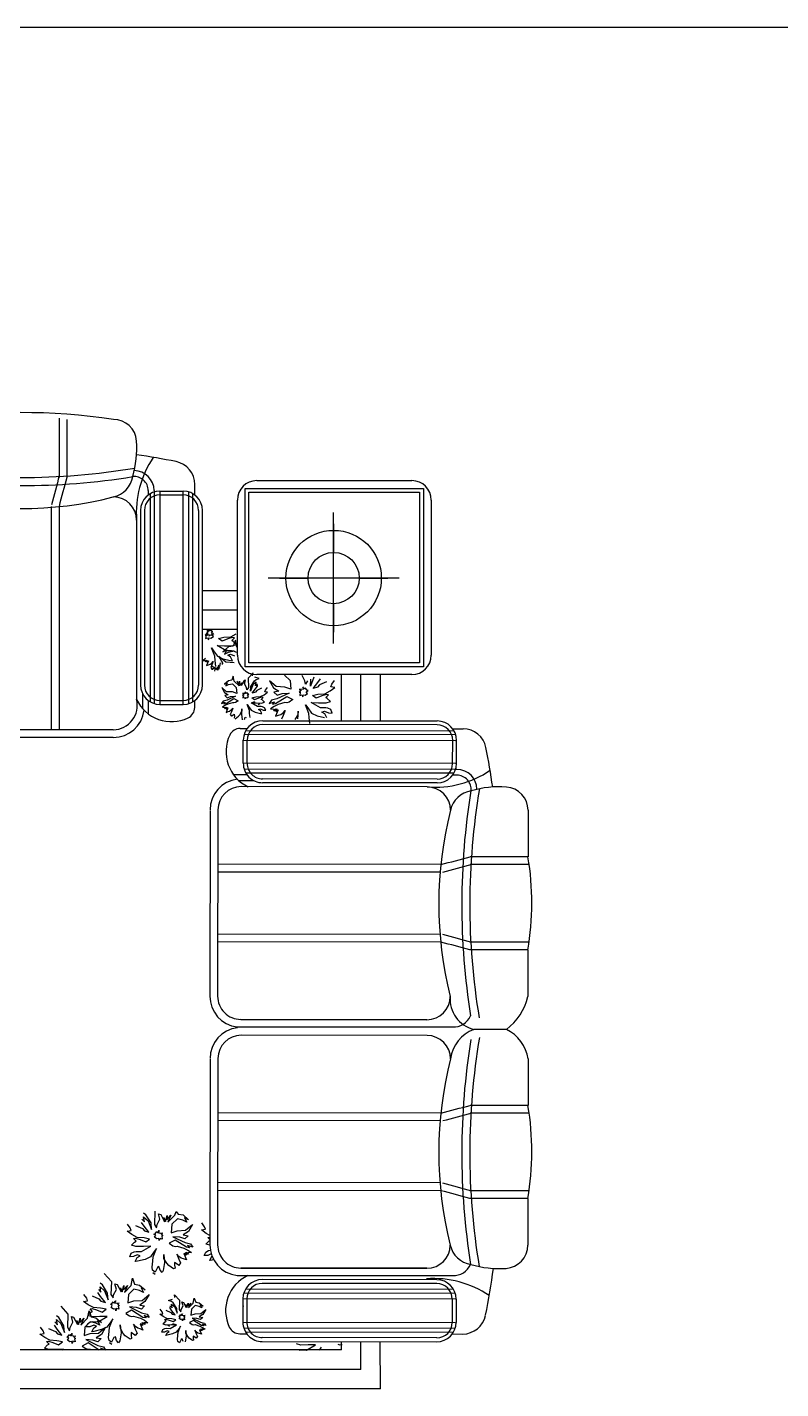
# Model space of a CAD drawing. Header units: millimetres. Extents: x -30782 to 40110, y 35885 to 73818.
# Drawn here: x 20494 to 22438, y 59705 to 63215 of the extents above; entities that cross this region are included whole.
import ezdxf

# ---------------------------------------------------------------- set-up
doc = ezdxf.new("R2010")
doc.units = ezdxf.units.MM
doc.layers.add('www.cad-blocks.net', color=7, linetype='Continuous')

# ---------------------------------------------------------------- blocks, each defined once
blk = doc.blocks.new('A$C32DA33DD')
for p, q in [((2524.8, 2501.8), (2524.8, 2349.2)), ((2544.8, 2498.7), (2544.8, 2349.2)), ((2874.8, 2304), (2874.8, 2331)), ((3004.7, 1860.9), (3004.7, 2320.9)), ((3004.7, 2320.9), (3464.7, 2320.9)), ((3034.7, 2340.9), (3434.7, 2340.9)), ((3464.7, 2320.9), (3464.7, 1860.9)), ((2755, 2315.1), (2755, 2304)), ((2760, 2307.3), (2760, 1770.7)), ((2770, 2315.1), (2770, 2311.7)), ((2770, 2311.7), (2770, 1766.3)), ((2785, 2314), (2844.8, 2314)), ((2785, 2311.7), (2785, 1764)), ((2785, 2304), (2844.8, 2304)), ((2844.8, 1764), (2844.8, 2311.7)), ((2859.8, 1766.3), (2859.8, 2311.7)), ((2869.8, 1770.7), (2869.8, 2307.3)), ((2984.7, 1890.9), (2984.7, 2290.9)), ((3484.7, 2290.9), (3484.7, 1890.9)), ((2504.8, 2273.9), (2504.8, 1698.7)), ((2524.8, 2273.9), (2524.8, 1698.7)), ((2735, 2264), (2735, 1814)), ((2745, 2264), (2745, 1814)), ((2884.8, 2264), (2884.8, 1814)), ((2894.8, 1814), (2894.8, 2264)), ((3233, 1921.2), (3233, 2258.3)), ((2724.8, 2238.7), (2724.8, 1776.6)), ((3233, 2229.5), (3233, 2155.7)), ((3233, 2155.7), (3233, 2229.5)), ((3401.6, 2089.7), (3064.5, 2089.7)), ((3093.2, 2089.7), (3167, 2089.7)), ((3299, 2089.7), (3372.8, 2089.7)), ((2984.7, 2056.9), (2894.8, 2056.9)), ((2984.7, 2006.9), (2894.8, 2006.9)), ((3233, 2023.8), (3233, 1950)), ((3233, 1950), (3233, 2023.8)), ((2984.7, 1956.9), (2894.8, 1956.9)), ((2906.7, 1948.7), (2901.6, 1942.7)), ((2901.6, 1942.7), (2904.2, 1942.3)), ((2904.2, 1942.3), (2902.9, 1934.3)), ((2902.9, 1934.3), (2908.6, 1936)), ((2913.4, 1953.9), (2905.6, 1953.3)), ((2905.6, 1953.3), (2909.4, 1952.7)), ((2909.4, 1952.7), (2905.8, 1948.5)), ((2905.8, 1948.5), (2907.7, 1948.2)), ((2907.7, 1948.2), (2906.7, 1942.6)), ((2906.7, 1942.6), (2910.7, 1943.8)), ((2908.6, 1936), (2910.4, 1930.3)), ((2910.4, 1930.3), (2911.3, 1935.6)), ((2910.7, 1943.8), (2912, 1939.8)), ((2911.3, 1935.6), (2916.6, 1934.7)), ((2912, 1939.8), (2912.6, 1943.5)), ((2912.2, 1958), (2913.4, 1953.9)), ((2915.3, 1953.6), (2912.2, 1958)), ((2912.6, 1943.5), (2916.3, 1942.9)), ((2916.7, 1956.2), (2915.3, 1953.6)), ((2916.3, 1942.9), (2920.7, 1946)), ((2916.6, 1934.7), (2922.8, 1939.1)), ((2919.7, 1951.9), (2916.7, 1956.2)), ((2918.4, 1949.3), (2921.6, 1951.6)), ((2920.7, 1946), (2918.4, 1949.3)), ((2919.5, 1943.8), (2924.2, 1947.1)), ((2922.8, 1939.1), (2919.5, 1943.8)), ((2921.6, 1951.6), (2919.7, 1951.9)), ((2935.7, 1934.2), (2949.8, 1937.3)), ((2945.4, 1927.1), (2935.7, 1934.2)), ((2960, 1932.9), (2945.4, 1927.1)), ((2949.8, 1937.3), (2967.8, 1938.4)), ((2971.5, 1936.4), (2960, 1932.9)), ((2967.8, 1938.4), (2981.3, 1945.7)), ((2970.2, 1928.4), (2976.9, 1935.5)), ((2976.9, 1935.5), (2971.5, 1936.4)), ((2926.5, 1888), (2917.9, 1909.9)), ((2917.9, 1909.9), (2923.4, 1902.1)), ((2923.4, 1902.1), (2933.4, 1888.2)), ((2932.5, 1915.6), (2951.6, 1915.2)), ((2956.2, 1902.1), (2932.5, 1915.6)), ((2961.5, 1912.3), (2947.1, 1899.7)), ((2947.1, 1899.7), (2957.5, 1904.8)), ((2957.5, 1904.8), (2951.5, 1893.5)), ((2951.5, 1893.5), (2962, 1898.6)), ((2951.6, 1915.2), (2970.6, 1914.7)), ((2969.9, 1902.5), (2956.2, 1902.1)), ((2974.2, 1914.3), (2961.5, 1912.3)), ((2962, 1898.6), (2976.1, 1901.7)), ((2975.3, 1901.6), (2969.9, 1902.5)), ((2974, 1926.4), (2970.2, 1928.4)), ((2970.6, 1914.7), (2982.1, 1918.2)), ((2982.1, 1918.2), (2974, 1926.4)), ((2979.5, 1929.8), (2974.2, 1914.3)), ((2982.8, 1897.6), (2975.3, 1901.6)), ((2983.2, 1911.4), (2979.5, 1929.8)), ((2902.7, 1882.1), (2896.2, 1877.4)), ((2896.2, 1877.4), (2902.9, 1877.3)), ((2901.5, 1874.6), (2905.8, 1877.7)), ((2902.9, 1877.3), (2901.5, 1874.6)), ((2905.8, 1877.7), (2903.3, 1874.3)), ((2903.3, 1874.3), (2907.7, 1877.4)), ((2910.3, 1876), (2905.5, 1864.4)), ((2905.5, 1864.4), (2910.6, 1866.4)), ((2907.7, 1877.4), (2905.9, 1872.9)), ((2907.7, 1877.4), (2905.9, 1872.9)), ((2905.9, 1872.9), (2910.3, 1876)), ((2905.9, 1872.9), (2910.3, 1876)), ((2910.6, 1866.4), (2914.6, 1867.6)), ((2910.6, 1866.4), (2914.6, 1867.6)), ((2914.6, 1867.6), (2919, 1870.7)), ((2914.6, 1867.6), (2919, 1870.7)), ((2919.1, 1865.9), (2916, 1858.8)), ((2919.1, 1865.9), (2916, 1858.8)), ((2919, 1870.7), (2922.5, 1874.9)), ((2922.5, 1874.9), (2919.1, 1865.9)), ((2922.5, 1874.9), (2919.1, 1865.9)), ((2934.6, 1851.9), (2919.6, 1861.8)), ((2927.4, 1876.9), (2926.5, 1888)), ((2928.9, 1861.6), (2927.4, 1876.9)), ((2933.4, 1888.2), (2947.3, 1881.7)), ((2934.1, 1862.1), (2937.3, 1855.2)), ((2938.3, 1857.7), (2934.1, 1862.1)), ((2935.1, 1864.6), (2938.3, 1857.7)), ((2938.4, 1862), (2935.1, 1864.6)), ((2936.9, 1887.8), (2947.5, 1869.6)), ((2954.8, 1872.5), (2936.9, 1887.8)), ((2940.4, 1871.3), (2938.4, 1862)), ((2946.1, 1867.1), (2946.3, 1873.8)), ((2947.3, 1881.7), (2967, 1877.1)), ((2976.5, 1871.6), (2954.8, 1872.5)), ((2959.7, 1890.6), (2967.1, 1893.5)), ((2967.3, 1886.6), (2959.7, 1890.6)), ((2967, 1877.1), (2972.4, 1876.2)), ((2967.1, 1893.5), (2977.2, 1889)), ((2972.4, 1876.2), (2967.3, 1886.6)), ((3464.7, 1860.9), (3004.7, 1860.9)), ((2916, 1858.8), (2919.1, 1854.5)), ((2919.1, 1854.5), (2920.2, 1855.2)), ((2920.2, 1855.2), (2926.7, 1859.9)), ((2926.9, 1855.1), (2925.9, 1849.5)), ((2926.7, 1859.9), (2926.9, 1855.1)), ((2931.5, 1858.8), (2934.6, 1851.9)), ((2937.3, 1855.2), (2931.5, 1858.8)), ((2931.5, 1858.8), (2934.6, 1851.9)), ((2937.3, 1855.2), (2931.5, 1858.8)), ((2970.4, 1826.1), (2961.6, 1824.7)), ((2974.2, 1836.9), (2970.4, 1826.1)), ((2976.8, 1824), (2974.2, 1836.9)), ((3001.9, 1825.6), (2994.9, 1812.4)), ((3005.9, 1826.8), (3001.9, 1825.6)), ((3003.3, 1816.7), (3005.9, 1826.8)), ((3025.3, 1845.5), (3012.5, 1831.4)), ((3012.5, 1831.4), (3013.2, 1807.4)), ((3024.1, 1838.1), (3025.3, 1845.5)), ((3028.6, 1824.9), (3032.9, 1828)), ((3041, 1830.5), (3030.1, 1834.2)), ((3032.9, 1828), (3041, 1830.5)), ((3434.7, 1840.9), (3034.7, 1840.9)), ((3067.3, 1825.1), (3077.9, 1806.9)), ((3085.2, 1809.8), (3067.3, 1825.1)), ((3106.5, 1839), (3120.7, 1825.7)), ((3120.7, 1825.7), (3122.4, 1803.5)), ((3158.8, 1824.7), (3151.5, 1838.2)), ((3182.2, 1834.4), (3172.9, 1811.4)), ((3172.9, 1811.4), (3174.5, 1828.9)), ((3192.2, 1820.5), (3199.3, 1830.2)), ((3228.3, 1815.8), (3235.4, 1825.5)), ((3253.5, 1721.6), (3253.5, 1840.9)), ((3303.5, 1721.5), (3303.5, 1840.9)), ((3353.5, 1721.1), (3353.5, 1842.2)), ((2740, 1792.2), (2740, 1753.8)), ((2944.4, 1807.5), (2951.8, 1794.8)), ((2956.9, 1796.8), (2944.4, 1807.5)), ((2961.6, 1824.7), (2951.5, 1815.9)), ((2951.5, 1815.9), (2958.8, 1819.4)), ((2951.8, 1794.8), (2961.3, 1788.4)), ((2958.8, 1819.4), (2954.6, 1811.5)), ((2954.6, 1811.5), (2961.9, 1815.1)), ((2972.1, 1796.1), (2956.9, 1796.8)), ((2961.9, 1815.1), (2971.8, 1817.2)), ((2971.8, 1817.2), (2981.7, 1807.9)), ((2983, 1792.4), (2972.1, 1796.1)), ((2989, 1811.5), (2976.8, 1824)), ((2981.7, 1807.9), (2983, 1792.4)), ((2990.7, 1816), (2983.5, 1823.9)), ((2983.5, 1823.9), (2989, 1811.5)), ((2990.1, 1823.7), (2990.7, 1816)), ((2993.1, 1812.7), (2990.1, 1823.7)), ((2996.2, 1819.8), (2993.1, 1812.7)), ((2994.9, 1812.4), (2996.2, 1819.8)), ((3005.9, 1792.4), (2998.1, 1791.8)), ((2998.1, 1791.8), (3001.9, 1791.1)), ((3001.9, 1791.1), (2998.3, 1787)), ((3008.4, 1807.3), (3003.3, 1816.7)), ((3007.8, 1792.1), (3004.7, 1796.4)), ((3004.7, 1796.4), (3005.9, 1792.4)), ((3009.2, 1794.7), (3007.8, 1792.1)), ((3009.3, 1801.4), (3008.4, 1807.3)), ((3012.3, 1790.4), (3009.2, 1794.7)), ((3013.2, 1807.4), (3009.3, 1801.4)), ((3010.9, 1787.7), (3014.1, 1790)), ((3014.1, 1790), (3012.3, 1790.4)), ((3024.8, 1814.1), (3018.3, 1797.9)), ((3018.3, 1797.9), (3019.4, 1810.2)), ((3019.4, 1810.2), (3028.6, 1824.9)), ((3023.3, 1793.3), (3031.8, 1804.3)), ((3031.3, 1795.8), (3023.3, 1793.3)), ((3032.8, 1821.3), (3024.8, 1814.1)), ((3031.2, 1812), (3032.8, 1821.3)), ((3035.8, 1817), (3031.2, 1812)), ((3034.9, 1799.9), (3031.3, 1795.8)), ((3031.8, 1804.3), (3036.8, 1811.1)), ((3047.3, 1805.5), (3034.9, 1799.9)), ((3036.8, 1811.1), (3035.8, 1817)), ((3054.1, 1789.1), (3062.8, 1795.3)), ((3055.4, 1796.5), (3057.1, 1801)), ((3062.8, 1795.3), (3055.4, 1796.5)), ((3057.1, 1801), (3062, 1807.8)), ((3077.9, 1806.9), (3091.4, 1797.8)), ((3091.4, 1797.8), (3078.8, 1795.8)), ((3078.8, 1795.8), (3087, 1787.6)), ((3106.9, 1808.8), (3085.2, 1809.8)), ((3118, 1793.3), (3086.7, 1778.1)), ((3087, 1787.6), (3100, 1792.2)), ((3100, 1792.2), (3118, 1793.3)), ((3122.4, 1803.5), (3106.9, 1808.8)), ((3155.2, 1803.5), (3144.1, 1802.6)), ((3144.1, 1802.6), (3149.4, 1801.7)), ((3149.4, 1801.7), (3144.3, 1795.7)), ((3144.3, 1795.7), (3147, 1795.3)), ((3147, 1795.3), (3145.7, 1787.3)), ((3157.9, 1803), (3153.4, 1809.2)), ((3153.4, 1809.2), (3155.2, 1803.5)), ((3159.8, 1806.8), (3157.9, 1803)), ((3160.1, 1816.3), (3158.8, 1824.7)), ((3159.4, 1787.7), (3165.6, 1792.2)), ((3164.3, 1800.6), (3159.8, 1806.8)), ((3165.6, 1824.9), (3160.1, 1816.3)), ((3162.3, 1796.8), (3166.9, 1800.1)), ((3165.6, 1792.2), (3162.3, 1796.8)), ((3166.9, 1800.1), (3164.3, 1800.6)), ((3178.4, 1787.3), (3192.6, 1790.4)), ((3180, 1804.8), (3192.2, 1820.5)), ((3191.5, 1808.3), (3180, 1804.8)), ((3196.6, 1814.3), (3191.5, 1808.3)), ((3192.6, 1790.4), (3210.5, 1791.4)), ((3214.3, 1822.2), (3196.6, 1814.3)), ((3210.5, 1791.4), (3224.1, 1798.7)), ((3224.1, 1798.7), (3236.5, 1807.6)), ((3225.8, 1809.4), (3228.3, 1815.8)), ((3236.5, 1807.6), (3225.8, 1809.4)), ((2755, 1774), (2755, 1739.4)), ((2785, 1774), (2844.8, 1774)), ((2785, 1764), (2844.8, 1764)), ((2874.8, 1756.2), (2874.8, 1774)), ((2948.1, 1772.5), (2944.2, 1766.4)), ((2944.2, 1766.4), (2953.3, 1769.7)), ((2952.8, 1761.1), (2946.3, 1756.5)), ((2946.3, 1756.5), (2953, 1756.3)), ((2958, 1774.6), (2948.1, 1772.5)), ((2958, 1774.6), (2948.1, 1772.5)), ((2953.3, 1769.7), (2949.8, 1765.5)), ((2953.3, 1769.7), (2949.8, 1765.5)), ((2949.8, 1765.5), (2955.6, 1766.4)), ((2949.8, 1765.5), (2955.6, 1766.4)), ((2951.6, 1753.7), (2955.9, 1756.8)), ((2953, 1756.3), (2951.6, 1753.7)), ((2961.3, 1788.4), (2952.4, 1787)), ((2952.4, 1787), (2958.1, 1781.3)), ((2960.1, 1764.7), (2952.8, 1761.1)), ((2960.1, 1764.7), (2952.8, 1761.1)), ((2955.9, 1756.8), (2953.5, 1753.4)), ((2953.5, 1753.4), (2957.8, 1756.5)), ((2955.6, 1766.4), (2976, 1779.2)), ((2960.4, 1755.1), (2955.6, 1743.5)), ((2957.8, 1756.5), (2956.1, 1752)), ((2957.8, 1756.5), (2956.1, 1752)), ((2956.1, 1752), (2960.4, 1755.1)), ((2956.1, 1752), (2960.4, 1755.1)), ((2979.8, 1785.3), (2958, 1774.6)), ((2958.1, 1781.3), (2967.3, 1784.5)), ((2972.2, 1768.4), (2960.1, 1764.7)), ((2967.3, 1784.5), (2979.8, 1785.3)), ((2976, 1767.8), (2972.2, 1768.4)), ((2976, 1779.2), (2986.5, 1773.6)), ((2980, 1769), (2976, 1767.8)), ((2986.5, 1773.6), (2980, 1769)), ((2998.3, 1787), (3000.2, 1786.7)), ((3000.2, 1786.7), (2999.2, 1781.1)), ((2999.2, 1781.1), (3003.3, 1782.3)), ((3003.3, 1782.3), (3004.5, 1778.3)), ((3004.5, 1778.3), (3005.1, 1782)), ((3005.1, 1782), (3008.8, 1781.4)), ((3008.8, 1781.4), (3013.2, 1784.5)), ((3015.8, 1748.7), (3009.7, 1764)), ((3009.7, 1764), (3013.6, 1758.6)), ((3013.2, 1784.5), (3010.9, 1787.7)), ((3013.6, 1758.6), (3020.6, 1748.8)), ((3020, 1768), (3033.3, 1767.7)), ((3036.6, 1758.5), (3020, 1768)), ((3022.2, 1781), (3032.1, 1783.2)), ((3029, 1776.1), (3022.2, 1781)), ((3023.8, 1770.4), (3026.1, 1767.1)), ((3026.1, 1767.1), (3029.7, 1771.3)), ((3039.2, 1780.1), (3029, 1776.1)), ((3032.1, 1783.2), (3044.6, 1784)), ((3033.3, 1767.7), (3046.6, 1767.4)), ((3046.2, 1758.8), (3036.6, 1758.5)), ((3038.3, 1763.6), (3042.7, 1766.7)), ((3047.3, 1782.6), (3039.2, 1780.1)), ((3044.6, 1784), (3054.1, 1789.1)), ((3049.9, 1758.2), (3046.2, 1758.8)), ((3046.3, 1777), (3051, 1781.9)), ((3049, 1775.6), (3046.3, 1777)), ((3046.6, 1767.4), (3054.7, 1769.8)), ((3051, 1781.9), (3047.3, 1782.6)), ((3054.7, 1769.8), (3049, 1775.6)), ((3055.1, 1755.4), (3049.9, 1758.2)), ((3057.9, 1749.2), (3055.1, 1755.4)), ((3072.6, 1775), (3067, 1766.4)), ((3067, 1766.4), (3080.1, 1771)), ((3079.4, 1758.8), (3070.1, 1752.2)), ((3086.7, 1778.1), (3072.6, 1775)), ((3086.7, 1778.1), (3072.6, 1775)), ((3080.1, 1771), (3075, 1765)), ((3080.1, 1771), (3075, 1765)), ((3075, 1765), (3083.4, 1766.4)), ((3075, 1765), (3083.4, 1766.4)), ((3089.8, 1763.9), (3079.4, 1758.8)), ((3089.8, 1763.9), (3079.4, 1758.8)), ((3083.4, 1766.4), (3112.4, 1784.7)), ((3107.1, 1769.2), (3089.8, 1763.9)), ((3112.4, 1768.3), (3107.1, 1769.2)), ((3112.4, 1784.7), (3127.5, 1776.7)), ((3118.2, 1770.1), (3112.4, 1768.3)), ((3127.5, 1776.7), (3118.2, 1770.1)), ((3145.7, 1787.3), (3151.4, 1789.1)), ((3151.4, 1789.1), (3153.2, 1783.3)), ((3153.2, 1783.3), (3154.1, 1788.6)), ((3154.1, 1788.6), (3159.4, 1787.7)), ((3169.3, 1741), (3160.7, 1762.9)), ((3160.7, 1762.9), (3166.2, 1755.2)), ((3166.2, 1755.2), (3176.2, 1741.2)), ((3175.3, 1768.7), (3194.3, 1768.2)), ((3199, 1755.1), (3175.3, 1768.7)), ((3188.2, 1780.2), (3178.4, 1787.3)), ((3202.8, 1785.9), (3188.2, 1780.2)), ((3194.3, 1768.2), (3213.4, 1767.7)), ((3212.7, 1755.6), (3199, 1755.1)), ((3214.3, 1789.4), (3202.8, 1785.9)), ((3218, 1754.7), (3212.7, 1755.6)), ((3213, 1781.5), (3219.6, 1788.5)), ((3216.7, 1779.5), (3213, 1781.5)), ((3213.4, 1767.7), (3224.9, 1771.3)), ((3219.6, 1788.5), (3214.3, 1789.4)), ((3224.9, 1771.3), (3216.7, 1779.5)), ((2955.6, 1743.5), (2960.7, 1745.5)), ((2960.7, 1745.5), (2964.8, 1746.7)), ((2960.7, 1745.5), (2964.8, 1746.7)), ((2964.8, 1746.7), (2969.1, 1749.8)), ((2964.8, 1746.7), (2969.1, 1749.8)), ((2969.3, 1745), (2966.1, 1737.9)), ((2969.3, 1745), (2966.1, 1737.9)), ((2966.1, 1737.9), (2969.2, 1733.5)), ((2969.1, 1749.8), (2972.7, 1754)), ((2969.2, 1733.5), (2970.3, 1734.3)), ((2972.7, 1754), (2969.3, 1745)), ((2972.7, 1754), (2969.3, 1745)), ((2970.3, 1734.3), (2976.8, 1738.9)), ((2977, 1734.1), (2976.1, 1728.6)), ((2976.8, 1738.9), (2977, 1734.1)), ((2978.7, 1727.2), (2987.4, 1733.3)), ((2987.4, 1733.3), (2991, 1737.5)), ((2991, 1737.5), (2996.2, 1746.2)), ((2996.4, 1752.9), (2995, 1738.8)), ((2995, 1738.8), (2997.3, 1724)), ((2996.2, 1746.2), (2996.4, 1752.9)), ((3003.2, 1725), (3005.2, 1731.3)), ((3005.2, 1731.3), (3007.8, 1729.9)), ((3016.4, 1740.9), (3015.8, 1748.7)), ((3017.4, 1730.2), (3016.4, 1740.9)), ((3020.6, 1748.8), (3030.3, 1744.3)), ((3030.3, 1744.3), (3044.1, 1741)), ((3039, 1750.5), (3044.1, 1752.5)), ((3044.3, 1747.7), (3039, 1750.5)), ((3044.1, 1752.5), (3051.3, 1749.4)), ((3044.1, 1741), (3047.8, 1740.4)), ((3047.8, 1740.4), (3044.3, 1747.7)), ((3050.1, 1721.9), (3500.1, 1721.3)), ((3051.3, 1749.4), (3057.9, 1749.2)), ((3070.1, 1752.2), (3079.6, 1752)), ((3077.6, 1748.2), (3083.8, 1752.6)), ((3079.6, 1752), (3077.6, 1748.2)), ((3083.8, 1752.6), (3080.3, 1747.8)), ((3080.3, 1747.8), (3086.5, 1752.2)), ((3090.2, 1750.2), (3083.4, 1733.6)), ((3083.4, 1733.6), (3090.7, 1736.4)), ((3086.5, 1752.2), (3084, 1745.8)), ((3086.5, 1752.2), (3084, 1745.8)), ((3084, 1745.8), (3090.2, 1750.2)), ((3084, 1745.8), (3090.2, 1750.2)), ((3090.7, 1736.4), (3096.4, 1738.2)), ((3090.7, 1736.4), (3096.4, 1738.2)), ((3096.4, 1738.2), (3102.6, 1742.6)), ((3096.4, 1738.2), (3102.6, 1742.6)), ((3102.8, 1735.8), (3098.4, 1725.6)), ((3102.8, 1735.8), (3098.4, 1725.6)), ((3102.6, 1742.6), (3107.7, 1748.6)), ((3107.7, 1748.6), (3102.8, 1735.8)), ((3107.7, 1748.6), (3102.8, 1735.8)), ((3133.8, 1725.1), (3141.4, 1737.5)), ((3141.6, 1747), (3139.6, 1726.9)), ((3141.4, 1737.5), (3141.6, 1747)), ((3170.2, 1729.9), (3169.3, 1741)), ((3171.7, 1714.6), (3170.2, 1729.9)), ((3176.2, 1741.2), (3190.1, 1734.8)), ((3190.1, 1734.8), (3209.8, 1730.1)), ((3202.5, 1743.6), (3209.8, 1746.5)), ((3210, 1739.6), (3202.5, 1743.6)), ((3209.8, 1746.5), (3220, 1742)), ((3215.1, 1729.2), (3210, 1739.6)), ((3225.6, 1750.7), (3218, 1754.7)), ((3220, 1742), (3229.5, 1741.8)), ((3229.5, 1741.8), (3225.6, 1750.7)), ((2664.8, 1698.7), (2184.8, 1698.7)), ((2992.2, 1702), (3010, 1701.9)), ((3002.3, 1686.9), (3547.7, 1686.2)), ((3006.7, 1696.9), (3543.3, 1696.2)), ((3500, 1711.3), (3050, 1711.9)), ((3540, 1701.2), (3567, 1701.2)), ((2664.8, 1678.7), (987.3, 1678.7)), ((2999.9, 1612.2), (3000, 1671.9)), ((3000, 1671.9), (3547.7, 1671.2)), ((3009.9, 1612.2), (3010, 1671.9)), ((3539.9, 1611.5), (3540, 1671.2)), ((3549.9, 1611.5), (3550, 1671.2)), ((3009.9, 1582.2), (2975.3, 1582.2)), ((3547.6, 1611.5), (2999.9, 1612.2)), ((3547.6, 1596.5), (3002.2, 1597.2)), ((3543.2, 1586.5), (3006.6, 1587.2)), ((3551, 1581.5), (3539.9, 1581.5)), ((3551, 1596.5), (3547.6, 1596.5)), ((3028.1, 1567.2), (2989.6, 1567.2)), ((3474.5, 1551.3), (2994.5, 1552)), ((3499.8, 1561.5), (3049.8, 1562.1)), ((3499.9, 1571.5), (3049.9, 1572.1)), ((2914.4, 1490.7), (2913.8, 1012.1)), ((2934.4, 1492), (2933.8, 1012)), ((3734.4, 1491.1), (3734.3, 1371)), ((3734.3, 1371), (3584.8, 1371.2)), ((3509.4, 1351.3), (2934.2, 1352)), ((3737.3, 1351), (3584.8, 1351.2)), ((3509.4, 1331.3), (2934.2, 1332)), ((3509.2, 1171.3), (2934, 1172)), ((3509.1, 1151.3), (2934, 1152)), ((3737.1, 1151), (3584.5, 1151.2)), ((3734, 1131), (3584.5, 1131.2)), ((3734, 1131), (3733.8, 1010.8)), ((3473.7, 951.3), (2993.7, 952)), ((3473.7, 951.3), (2993.7, 952)), ((2993.7, 952), (3473.7, 951.3)), ((2993.7, 952), (3473.7, 951.3)), ((2993.7, 952), (3473.7, 951.3)), ((2993.7, 952), (3473.7, 951.3)), ((3473.7, 951.3), (2993.7, 952)), ((2983.9, 932.6), (3540, 932.6)), ((3678.6, 926.4), (3594.3, 926.4)), ((3474.5, 910.6), (2994.5, 911.2)), ((2914.4, 850), (2913.8, 371.3)), ((2934.4, 851.3), (2933.8, 371.3)), ((3734.4, 850.4), (3734.3, 730.3)), ((3509.4, 710.6), (2934.2, 711.3)), ((3734.3, 730.3), (3584.8, 730.5)), ((3737.3, 710.3), (3584.8, 710.5)), ((3509.4, 690.6), (2934.2, 691.3)), ((3509.2, 530.6), (2934, 531.3)), ((3509.1, 510.6), (2934, 511.3)), ((3737.1, 510.3), (3584.5, 510.5)), ((2772, 457.9), (2770.9, 423.6)), ((2823, 447.4), (2826.7, 457.2)), ((2826.7, 457.2), (2832, 450.2)), ((3734, 490.3), (3584.5, 490.5)), ((3734, 490.3), (3733.8, 370.1)), ((2708.3, 414.4), (2701.2, 424.2)), ((2744.4, 419.1), (2737.3, 428.9)), ((2738.6, 437.3), (2745.2, 430.2)), ((2749, 448.6), (2742.8, 453)), ((2743, 443.5), (2754.3, 433.1)), ((2745.2, 430.2), (2743, 443.5)), ((2762.1, 427.6), (2749, 448.6)), ((2754.3, 433.1), (2763.6, 410.1)), ((2763.6, 410.1), (2762.1, 427.6)), ((2770.9, 423.6), (2776.5, 415)), ((2776.5, 415), (2777.8, 423.4)), ((2777.8, 423.4), (2785.1, 436.9)), ((2785.1, 436.9), (2781.3, 451.3)), ((2781.3, 451.3), (2787.1, 449.5)), ((2787.1, 449.5), (2797.1, 430.7)), ((2797.1, 430.7), (2795.3, 441.3)), ((2795.3, 441.3), (2799.7, 431.2)), ((2799.7, 431.2), (2803.9, 446.9)), ((2803, 435.8), (2813.4, 447.1)), ((2803.9, 446.9), (2803, 435.8)), ((2805.5, 429.4), (2823, 447.4)), ((2813.4, 447.1), (2805.5, 429.4)), ((2815.9, 424.3), (2814.1, 402.2)), ((2830.1, 437.6), (2815.9, 424.3)), ((2844.2, 434.5), (2830.1, 437.6)), ((2832, 450.2), (2844.7, 448.3)), ((2854.6, 429.5), (2844.2, 434.5)), ((2844.7, 448.3), (2859.1, 435.7)), ((2848.6, 440.7), (2854.6, 429.5)), ((2859.1, 435.7), (2848.6, 440.7)), ((2851.3, 408.4), (2869.3, 423.7)), ((2869.3, 423.7), (2858.7, 405.5)), ((2900.2, 417.5), (2893.1, 427.3)), ((2700.1, 406.2), (2710.7, 408)), ((2712.5, 397.4), (2700.1, 406.2)), ((2710.7, 408), (2708.3, 414.4)), ((2726, 390.1), (2712.5, 397.4)), ((2717, 387.2), (2722.3, 388.1)), ((2723.6, 380.1), (2717, 387.2)), ((2722.2, 420.9), (2739.9, 412.9)), ((2722.3, 388.1), (2733.8, 384.6)), ((2744, 389), (2726, 390.1)), ((2739.9, 412.9), (2745.1, 407)), ((2758.1, 385.9), (2744, 389)), ((2756.6, 403.4), (2744.4, 419.1)), ((2745.1, 407), (2756.6, 403.4)), ((2769.6, 398.8), (2772.3, 399.2)), ((2774.3, 395.5), (2769.6, 398.8)), ((2771, 390.8), (2774.3, 395.5)), ((2777.2, 386.4), (2771, 390.8)), ((2772.3, 399.2), (2776.7, 405.4)), ((2776.7, 405.4), (2778.7, 401.7)), ((2782.5, 387.3), (2777.2, 386.4)), ((2778.7, 401.7), (2783.1, 407.9)), ((2783.1, 407.9), (2781.4, 402.1)), ((2781.4, 402.1), (2792.4, 401.3)), ((2783.4, 382), (2782.5, 387.3)), ((2785.2, 387.7), (2783.4, 382)), ((2790.9, 386), (2785.2, 387.7)), ((2792.4, 401.3), (2787.1, 400.4)), ((2787.1, 400.4), (2792.2, 394.4)), ((2792.2, 394.4), (2789.6, 393.9)), ((2789.6, 393.9), (2790.9, 386)), ((2814.1, 402.2), (2829.6, 407.5)), ((2818.6, 392), (2849.8, 376.7)), ((2836.5, 390.9), (2818.6, 392)), ((2829.6, 407.5), (2851.3, 408.4)), ((2849.6, 386.3), (2836.5, 390.9)), ((2858.7, 405.5), (2845.2, 396.4)), ((2845.2, 396.4), (2857.8, 394.5)), ((2857.8, 394.5), (2849.6, 386.3)), ((2892, 409.3), (2902.7, 411.1)), ((2904.5, 400.5), (2892, 409.3)), ((2902.7, 411.1), (2900.2, 417.5)), ((2913.8, 395.4), (2904.5, 400.5)), ((2908.9, 390.3), (2913.8, 391.1)), ((2913.8, 385.1), (2908.9, 390.3)), ((2711, 349.3), (2718.5, 353.3)), ((2711.7, 369.9), (2719.8, 378.1)), ((2723.2, 366.4), (2711.7, 369.9)), ((2718.5, 353.3), (2723.9, 354.2)), ((2719.8, 378.1), (2723.6, 380.1)), ((2742.2, 366.9), (2723.2, 366.4)), ((2723.9, 354.2), (2737.6, 353.8)), ((2733.8, 384.6), (2748.4, 378.8)), ((2737.6, 353.8), (2761.3, 367.3)), ((2761.3, 367.3), (2742.2, 366.9)), ((2748.4, 378.8), (2758.1, 385.9)), ((2770.4, 353.8), (2760.4, 339.9)), ((2767.3, 339.7), (2775.9, 361.6)), ((2775.9, 361.6), (2770.4, 353.8)), ((2824.1, 383.4), (2809.1, 375.4)), ((2809.1, 375.4), (2818.4, 368.7)), ((2818.4, 368.7), (2824.2, 367)), ((2853.2, 365), (2824.1, 383.4)), ((2824.2, 367), (2829.5, 367.9)), ((2829.5, 367.9), (2846.8, 362.6)), ((2846.8, 362.6), (2857.2, 357.5)), ((2846.8, 362.6), (2857.2, 357.5)), ((2849.8, 376.7), (2864, 373.7)), ((2849.8, 376.7), (2864, 373.7)), ((2852.7, 351.3), (2856.3, 346.4)), ((2859, 346.9), (2852.7, 351.3)), ((2861.6, 363.7), (2853.2, 365)), ((2861.6, 363.7), (2853.2, 365)), ((2856.5, 369.7), (2861.6, 363.7)), ((2856.5, 369.7), (2861.6, 363.7)), ((2869.6, 365), (2856.5, 369.7)), ((2857.2, 357.5), (2866.5, 350.9)), ((2864, 373.7), (2869.6, 365)), ((2899, 343.6), (2903, 352.4)), ((2903, 352.4), (2910.5, 356.4)), ((2903.6, 373), (2911.8, 381.2)), ((2913.8, 369.9), (2903.6, 373)), ((2910.5, 356.4), (2915, 357.2)), ((2911.8, 381.2), (2913.8, 382.3)), ((2707, 340.5), (2711, 349.3)), ((2716.6, 340.7), (2707, 340.5)), ((2726.7, 345.1), (2716.6, 340.7)), ((2721.5, 327.9), (2726.5, 338.3)), ((2726.8, 328.8), (2721.5, 327.9)), ((2726.5, 338.3), (2734.1, 342.3)), ((2734.1, 342.3), (2726.7, 345.1)), ((2746.5, 333.4), (2726.8, 328.8)), ((2760.4, 339.9), (2746.5, 333.4)), ((2764.9, 313.3), (2766.4, 328.6)), ((2766.4, 328.6), (2767.3, 339.7)), ((2797, 325.5), (2793.7, 304.5)), ((2795.2, 336.2), (2795, 345.7)), ((2795, 345.7), (2797, 325.5)), ((2802.7, 323.8), (2795.2, 336.2)), ((2807.8, 317.8), (2802.7, 323.8)), ((2820.2, 308.9), (2807.8, 317.8)), ((2822.9, 325.8), (2822.7, 318.9)), ((2822.7, 318.9), (2824, 310.9)), ((2832.2, 319.1), (2822.9, 325.8)), ((2828.8, 347.3), (2833.7, 334.4)), ((2833.9, 341.3), (2828.8, 347.3)), ((2828.8, 347.3), (2833.7, 334.4)), ((2833.7, 318), (2832.2, 319.1)), ((2833.7, 334.4), (2838.2, 324.2)), ((2833.7, 334.4), (2838.2, 324.2)), ((2838.2, 324.2), (2833.7, 318)), ((2840.1, 336.9), (2833.9, 341.3)), ((2840.1, 336.9), (2833.9, 341.3)), ((2845.9, 335.1), (2840.1, 336.9)), ((2845.9, 335.1), (2840.1, 336.9)), ((2853.2, 332.2), (2845.9, 335.1)), ((2852.5, 344.4), (2846.3, 348.8)), ((2846.3, 348.8), (2853.2, 332.2)), ((2852.5, 344.4), (2846.3, 348.8)), ((2856.3, 346.4), (2850.1, 350.8)), ((2850.1, 350.8), (2852.5, 344.4)), ((2850.1, 350.8), (2852.5, 344.4)), ((2866.5, 350.9), (2857, 350.6)), ((2857, 350.6), (2859, 346.9)), ((2908.5, 343.8), (2899, 343.6)), ((2917.4, 347.7), (2908.5, 343.8)), ((2913.4, 331), (2918.5, 341.4)), ((2918.7, 331.9), (2913.4, 331)), ((2918.5, 341.4), (2919.4, 341.9)), ((2923.5, 333), (2918.7, 331.9)), ((2641.4, 297.1), (2659.8, 276.9)), ((2710.7, 266.4), (2714.5, 284.7)), ((2714.5, 284.7), (2719.8, 269.3)), ((2766.2, 305.3), (2764.9, 313.3)), ((2772.4, 300.9), (2766.2, 305.3)), ((2772.9, 294.8), (2766.7, 299.2)), ((2778.6, 312.9), (2772.4, 300.9)), ((2782.4, 314.9), (2778.6, 312.9)), ((2785.3, 305.8), (2782.4, 314.9)), ((2790.4, 299.8), (2785.3, 305.8)), ((2793.7, 304.5), (2790.4, 299.8)), ((2824, 310.9), (2820.2, 308.9)), ((2983.9, 291.9), (3540, 291.9)), ((3473.7, 310.6), (2993.7, 311.2)), ((2993.7, 311.2), (3473.7, 310.6)), ((2993.7, 311.2), (3473.7, 310.6)), ((2993.7, 311.2), (3473.7, 310.6)), ((2993.7, 311.2), (3473.7, 310.6)), ((3473.7, 310.6), (2993.7, 311.2)), ((3473.7, 310.6), (2993.7, 311.2)), ((3499, 281), (3049, 281.6)), ((2632.1, 238.1), (2625, 247.9)), ((2626.4, 256.3), (2633, 249.2)), ((2636.8, 267.6), (2630.6, 272)), ((2633, 249.2), (2630.8, 262.5)), ((2630.8, 262.5), (2642.1, 252.1)), ((2649.8, 246.6), (2636.8, 267.6)), ((2642.1, 252.1), (2651.4, 229.1)), ((2651.4, 229.1), (2649.8, 246.6)), ((2659.8, 276.9), (2658.7, 242.6)), ((2665.6, 242.4), (2672.9, 255.9)), ((2669.1, 270.3), (2674.8, 268.5)), ((2672.9, 255.9), (2669.1, 270.3)), ((2674.8, 268.5), (2684.8, 249.7)), ((2684.8, 249.7), (2683, 260.3)), ((2683, 260.3), (2687.5, 250.2)), ((2687.5, 250.2), (2691.7, 265.9)), ((2690.8, 254.8), (2701.2, 266.1)), ((2691.7, 265.9), (2690.8, 254.8)), ((2693.3, 248.4), (2710.7, 266.4)), ((2701.2, 266.1), (2693.3, 248.4)), ((2717.8, 256.6), (2703.7, 243.3)), ((2732, 253.5), (2717.8, 256.6)), ((2719.8, 269.3), (2732.4, 267.3)), ((2742.4, 248.5), (2732, 253.5)), ((2732.4, 267.3), (2746.8, 254.7)), ((2746.8, 254.7), (2736.4, 259.8)), ((2736.4, 259.8), (2742.4, 248.5)), ((3546.7, 245.9), (3001.3, 246.6)), ((3542.3, 255.9), (3005.7, 256.6)), ((3499, 271), (3049, 271.6)), ((2529, 212.8), (2547.4, 192.7)), ((2587.9, 225.2), (2598.5, 227)), ((2600.3, 216.4), (2587.9, 225.2)), ((2596.1, 233.4), (2589, 243.2)), ((2598.5, 227), (2596.1, 233.4)), ((2613.8, 209.1), (2600.3, 216.4)), ((2610, 239.9), (2627.7, 231.9)), ((2627.7, 231.9), (2632.8, 226)), ((2644.3, 222.4), (2632.1, 238.1)), ((2632.8, 226), (2644.3, 222.4)), ((2657.4, 217.8), (2660.1, 218.2)), ((2662.1, 214.5), (2657.4, 217.8)), ((2658.7, 242.6), (2664.3, 234)), ((2658.8, 209.8), (2662.1, 214.5)), ((2660.1, 218.2), (2664.5, 224.5)), ((2664.3, 234), (2665.6, 242.4)), ((2664.5, 224.5), (2666.5, 220.7)), ((2666.5, 220.7), (2670.9, 226.9)), ((2670.9, 226.9), (2669.1, 221.1)), ((2669.1, 221.1), (2680.2, 220.3)), ((2680.2, 220.3), (2674.9, 219.4)), ((2674.9, 219.4), (2680, 213.4)), ((2680, 213.4), (2677.4, 213)), ((2677.4, 213), (2678.7, 205)), ((2703.7, 243.3), (2701.9, 221.2)), ((2701.9, 221.2), (2717.4, 226.5)), ((2706.4, 211), (2737.6, 195.8)), ((2724.3, 209.9), (2706.4, 211)), ((2717.4, 226.5), (2739.1, 227.4)), ((2746.4, 224.6), (2732.9, 215.5)), ((2732.9, 215.5), (2745.6, 213.5)), ((2745.6, 213.5), (2737.4, 205.3)), ((2739.1, 227.4), (2757, 242.7)), ((2757, 242.7), (2746.4, 224.6)), ((2806.8, 227.4), (2817.7, 231.2)), ((2814.9, 225), (2806.8, 227.4)), ((2811, 208.1), (2812, 213.9)), ((2812, 213.9), (2816.6, 209)), ((2819.2, 221.9), (2814.9, 225)), ((2815, 218.3), (2823, 211)), ((2816.6, 209), (2815, 218.3)), ((2828.4, 207.1), (2819.2, 221.9)), ((2823.7, 235), (2822.5, 242.5)), ((2822.5, 242.5), (2835.3, 228.4)), ((2823, 211), (2829.5, 194.9)), ((2835.3, 228.4), (2834.6, 204.4)), ((2839.4, 204.2), (2844.5, 213.7)), ((2844.5, 213.7), (2841.9, 223.8)), ((2841.9, 223.8), (2845.9, 222.5)), ((2845.9, 222.5), (2852.9, 209.3)), ((2852.9, 209.3), (2851.6, 216.8)), ((2851.6, 216.8), (2854.7, 209.7)), ((2854.7, 209.7), (2857.7, 220.7)), ((2857.1, 212.9), (2864.3, 220.8)), ((2857.7, 220.7), (2857.1, 212.9)), ((2858.8, 208.4), (2871, 221)), ((2864.3, 220.8), (2858.8, 208.4)), ((2876, 214.2), (2866.1, 204.9)), ((2871, 221), (2873.6, 233.9)), ((2873.6, 233.9), (2877.4, 223)), ((2885.9, 212), (2876, 214.2)), ((2877.4, 223), (2886.2, 221.6)), ((2893.2, 208.5), (2885.9, 212)), ((2886.2, 221.6), (2896.3, 212.8)), ((2889, 216.4), (2893.2, 208.5)), ((2896.3, 212.8), (2889, 216.4)), ((2999, 231.6), (2998.9, 171.9)), ((3546.7, 230.9), (2999, 231.6)), ((3009, 231.6), (3008.9, 171.9)), ((3539, 230.9), (3538.9, 171.2)), ((3549, 230.9), (3548.9, 171.2)), ((2524.4, 183.4), (2518.2, 187.8)), ((2520.6, 165), (2518.4, 178.3)), ((2518.4, 178.3), (2529.7, 167.9)), ((2537.5, 162.3), (2524.4, 183.4)), ((2547.4, 192.7), (2546.3, 158.4)), ((2556.7, 186.1), (2562.5, 184.3)), ((2560.5, 171.7), (2556.7, 186.1)), ((2562.5, 184.3), (2572.5, 165.5)), ((2572.5, 165.5), (2570.7, 176.1)), ((2570.7, 176.1), (2575.1, 165.9)), ((2575.1, 165.9), (2579.3, 181.7)), ((2578.4, 170.6), (2588.8, 181.9)), ((2579.3, 181.7), (2578.4, 170.6)), ((2580.9, 164.2), (2598.3, 182.1)), ((2588.8, 181.9), (2580.9, 164.2)), ((2598.3, 182.1), (2602.1, 200.5)), ((2599.4, 188.9), (2607.6, 197.1)), ((2610.9, 185.4), (2599.4, 188.9)), ((2602.1, 200.5), (2607.4, 185)), ((2604.7, 206.2), (2610, 207.1)), ((2611.4, 199.1), (2604.7, 206.2)), ((2607.4, 185), (2620, 183)), ((2607.6, 197.1), (2611.4, 199.1)), ((2610, 207.1), (2621.6, 203.6)), ((2630, 185.9), (2610.9, 185.4)), ((2631.7, 208), (2613.8, 209.1)), ((2620, 183), (2634.5, 170.4)), ((2621.6, 203.6), (2636.2, 197.8)), ((2624, 175.5), (2630, 164.2)), ((2634.5, 170.4), (2624, 175.5)), ((2625.4, 172.8), (2649, 186.3)), ((2649, 186.3), (2630, 185.9)), ((2645.9, 204.9), (2631.7, 208)), ((2636.2, 197.8), (2645.9, 204.9)), ((2655.1, 158.7), (2663.7, 180.6)), ((2663.7, 180.6), (2658.1, 172.8)), ((2665, 205.4), (2658.8, 209.8)), ((2670.3, 206.3), (2665, 205.4)), ((2671.2, 201), (2670.3, 206.3)), ((2672.9, 206.7), (2671.2, 201)), ((2678.7, 205), (2672.9, 206.7)), ((2711.9, 202.4), (2696.9, 194.4)), ((2696.9, 194.4), (2706.2, 187.7)), ((2706.2, 187.7), (2711.9, 186)), ((2740.9, 184), (2711.9, 202.4)), ((2711.9, 186), (2717.2, 186.9)), ((2717.2, 186.9), (2734.5, 181.6)), ((2737.4, 205.3), (2724.3, 209.9)), ((2734.5, 181.6), (2744.9, 176.5)), ((2734.5, 181.6), (2744.9, 176.5)), ((2737.6, 195.8), (2751.8, 192.7)), ((2737.6, 195.8), (2751.8, 192.7)), ((2749.4, 182.7), (2740.9, 184)), ((2749.4, 182.7), (2740.9, 184)), ((2757.3, 184), (2744.3, 188.7)), ((2744.3, 188.7), (2749.4, 182.7)), ((2744.3, 188.7), (2749.4, 182.7)), ((2744.9, 176.5), (2754.2, 169.9)), ((2751.8, 192.7), (2757.3, 184)), ((2785, 192.2), (2792.4, 193.5)), ((2793.7, 186), (2785, 192.2)), ((2790.7, 198), (2785.8, 204.8)), ((2792.4, 193.5), (2790.7, 198)), ((2803.2, 180.9), (2793.7, 186)), ((2796.8, 178.9), (2800.5, 179.5)), ((2801.5, 173.9), (2796.8, 178.9)), ((2800.5, 202.5), (2812.9, 196.9)), ((2800.5, 179.5), (2808.6, 177)), ((2815.7, 180.2), (2803.2, 180.9)), ((2808.6, 177), (2818.8, 173)), ((2816, 201.2), (2811, 208.1)), ((2812.9, 196.9), (2816.5, 192.7)), ((2825.6, 178), (2815.7, 180.2)), ((2824.5, 190.2), (2816, 201.2)), ((2816.5, 192.7), (2824.5, 190.2)), ((2818.8, 173), (2825.6, 178)), ((2829.5, 194.9), (2828.4, 207.1)), ((2833.7, 187), (2835.5, 187.3)), ((2836.9, 184.7), (2833.7, 187)), ((2834.6, 204.4), (2838.5, 198.3)), ((2834.6, 181.4), (2836.9, 184.7)), ((2839, 178.3), (2834.6, 181.4)), ((2835.5, 187.3), (2838.6, 191.7)), ((2838.5, 198.3), (2839.4, 204.2)), ((2838.6, 191.7), (2840, 189)), ((2842.7, 179), (2839, 178.3)), ((2840, 189), (2843.1, 193.4)), ((2843.1, 193.4), (2841.9, 189.3)), ((2841.9, 189.3), (2849.7, 188.7)), ((2843.3, 175.2), (2842.7, 179)), ((2844.5, 179.3), (2843.3, 175.2)), ((2848.6, 178), (2844.5, 179.3)), ((2849.7, 188.7), (2845.9, 188.1)), ((2845.9, 188.1), (2849.5, 183.9)), ((2849.5, 183.9), (2847.6, 183.6)), ((2847.6, 183.6), (2848.6, 178)), ((2871.8, 176.2), (2861.3, 170.6)), ((2866.1, 204.9), (2864.8, 189.4)), ((2864.8, 189.4), (2875.7, 193.1)), ((2880.5, 181.5), (2868, 182.2)), ((2868, 182.2), (2889.8, 171.6)), ((2892.2, 163.4), (2871.8, 176.2)), ((2875.7, 193.1), (2890.9, 193.7)), ((2889.7, 178.2), (2880.5, 181.5)), ((2896, 191.7), (2886.6, 185.4)), ((2886.6, 185.4), (2895.4, 184)), ((2895.4, 184), (2889.7, 178.2)), ((2890.9, 193.7), (2903.4, 204.4)), ((2903.4, 204.4), (2896, 191.7)), ((2475.5, 141), (2486.1, 142.8)), ((2487.9, 132.2), (2475.5, 141)), ((2483.7, 149.2), (2476.6, 159)), ((2486.1, 142.8), (2483.7, 149.2)), ((2497.6, 155.7), (2515.3, 147.7)), ((2519.8, 153.9), (2512.7, 163.6)), ((2514, 172.1), (2520.6, 165)), ((2515.3, 147.7), (2520.4, 141.7)), ((2532, 138.2), (2519.8, 153.9)), ((2520.4, 141.7), (2532, 138.2)), ((2529.7, 167.9), (2539, 144.9)), ((2539, 144.9), (2537.5, 162.3)), ((2546.3, 158.4), (2551.9, 149.7)), ((2551.9, 149.7), (2553.2, 158.2)), ((2553.2, 158.2), (2560.5, 171.7)), ((2554.1, 136.5), (2558.5, 142.7)), ((2558.5, 142.7), (2556.8, 136.9)), ((2591.3, 159.1), (2589.5, 136.9)), ((2589.5, 136.9), (2605, 142.3)), ((2605.4, 172.4), (2591.3, 159.1)), ((2594.8, 159.5), (2598.8, 168.3)), ((2604.3, 159.7), (2594.8, 159.5)), ((2598.8, 168.3), (2606.3, 172.3)), ((2614.5, 164.2), (2604.3, 159.7)), ((2605, 142.3), (2626.7, 143.2)), ((2619.6, 169.3), (2605.4, 172.4)), ((2606.3, 172.3), (2611.6, 173.2)), ((2609.2, 146.9), (2614.3, 157.3)), ((2614.5, 147.8), (2609.2, 146.9)), ((2611.6, 173.2), (2625.4, 172.8)), ((2614.3, 157.3), (2621.8, 161.3)), ((2621.8, 161.3), (2614.5, 164.2)), ((2634.2, 152.4), (2614.5, 147.8)), ((2630, 164.2), (2619.6, 169.3)), ((2626.7, 143.2), (2644.7, 158.5)), ((2644.7, 158.5), (2634, 140.3)), ((2648.2, 158.9), (2634.2, 152.4)), ((2658.1, 172.8), (2648.2, 158.9)), ((2652.6, 132.3), (2654.2, 147.6)), ((2654.2, 147.6), (2655.1, 158.7)), ((2684.7, 144.5), (2681.4, 123.5)), ((2683, 155.2), (2682.7, 164.7)), ((2682.7, 164.7), (2684.7, 144.5)), ((2690.5, 142.8), (2683, 155.2)), ((2695.6, 136.8), (2690.5, 142.8)), ((2710.7, 144.8), (2710.4, 137.9)), ((2720, 138.2), (2710.7, 144.8)), ((2716.6, 166.3), (2721.5, 153.4)), ((2721.7, 160.3), (2716.6, 166.3)), ((2716.6, 166.3), (2721.5, 153.4)), ((2721.5, 153.4), (2725.9, 143.3)), ((2721.5, 153.4), (2725.9, 143.3)), ((2725.9, 143.3), (2721.5, 137)), ((2727.9, 155.9), (2721.7, 160.3)), ((2727.9, 155.9), (2721.7, 160.3)), ((2733.7, 154.1), (2727.9, 155.9)), ((2733.7, 154.1), (2727.9, 155.9)), ((2741, 151.2), (2733.7, 154.1)), ((2740.3, 163.4), (2734.1, 167.8)), ((2734.1, 167.8), (2741, 151.2)), ((2740.3, 163.4), (2734.1, 167.8)), ((2737.9, 169.8), (2740.3, 163.4)), ((2737.9, 169.8), (2740.3, 163.4)), ((2744.1, 165.4), (2737.9, 169.8)), ((2740.5, 170.3), (2744.1, 165.4)), ((2746.7, 165.9), (2740.5, 170.3)), ((2754.2, 169.9), (2744.7, 169.6)), ((2744.7, 169.6), (2746.7, 165.9)), ((2789.9, 146.2), (2792.7, 152.4)), ((2796.5, 146.3), (2789.9, 146.2)), ((2792.7, 152.4), (2797.9, 155.2)), ((2793.1, 166.8), (2798.8, 172.5)), ((2801.2, 164.3), (2793.1, 166.8)), ((2803.7, 149.5), (2796.5, 146.3)), ((2797.9, 155.2), (2801.6, 155.8)), ((2798.8, 172.5), (2801.5, 173.9)), ((2800, 137.4), (2803.5, 144.6)), ((2814.5, 164.7), (2801.2, 164.3)), ((2801.6, 155.8), (2811.2, 155.5)), ((2803.5, 144.6), (2808.8, 147.4)), ((2808.8, 147.4), (2803.7, 149.5)), ((2817.5, 141.3), (2803.7, 138)), ((2809.5, 160.6), (2805.1, 163.7)), ((2811.2, 155.5), (2827.8, 165)), ((2827.8, 165), (2814.5, 164.7)), ((2827.2, 145.8), (2817.5, 141.3)), ((2821.7, 164.1), (2818.1, 168.3)), ((2824, 167.4), (2821.7, 164.1)), ((2834.2, 155.5), (2827.2, 145.8)), ((2831.4, 137.9), (2832, 145.6)), ((2832, 145.6), (2838.1, 161)), ((2838.1, 161), (2834.2, 155.5)), ((2851.6, 143.2), (2851.4, 149.8)), ((2851.4, 149.8), (2852.8, 135.7)), ((2856.8, 134.5), (2851.6, 143.2)), ((2861.3, 170.6), (2867.8, 166)), ((2867.8, 166), (2871.8, 164.7)), ((2871.8, 164.7), (2875.6, 165.4)), ((2875.1, 150.9), (2878.5, 141.9)), ((2878.7, 146.8), (2875.1, 150.9)), ((2875.1, 150.9), (2878.5, 141.9)), ((2875.6, 165.4), (2887.7, 161.6)), ((2878.5, 141.9), (2881.7, 134.8)), ((2878.5, 141.9), (2881.7, 134.8)), ((2883, 143.7), (2878.7, 146.8)), ((2883, 143.7), (2878.7, 146.8)), ((2887.1, 142.4), (2883, 143.7)), ((2887.1, 142.4), (2883, 143.7)), ((2892.2, 140.4), (2887.1, 142.4)), ((2891.7, 148.9), (2887.4, 152)), ((2887.4, 152), (2892.2, 140.4)), ((2891.7, 148.9), (2887.4, 152)), ((2887.7, 161.6), (2895, 158.1)), ((2887.7, 161.6), (2895, 158.1)), ((2889.8, 171.6), (2899.7, 169.4)), ((2889.8, 171.6), (2899.7, 169.4)), ((2890, 153.4), (2891.7, 148.9)), ((2890, 153.4), (2891.7, 148.9)), ((2894.3, 150.3), (2890, 153.4)), ((2891.9, 153.7), (2894.3, 150.3)), ((2896.2, 150.7), (2891.9, 153.7)), ((2898, 162.4), (2892.2, 163.4)), ((2898, 162.4), (2892.2, 163.4)), ((2903.6, 163.4), (2894.5, 166.6)), ((2894.5, 166.6), (2898, 162.4)), ((2894.5, 166.6), (2898, 162.4)), ((2901.5, 153.4), (2894.8, 153.3)), ((2894.8, 153.3), (2896.2, 150.7)), ((2895, 158.1), (2901.5, 153.4)), ((2899.7, 169.4), (2903.6, 163.4)), ((2991, 141.9), (3008.8, 141.9)), ((2998.9, 171.9), (3546.6, 171.2)), ((3001.2, 156.9), (3546.6, 156.2)), ((3005.5, 146.9), (3542.1, 146.2)), ((3538.8, 141.2), (3565.8, 141.1)), ((2487, 104.7), (2495.2, 112.9)), ((2501.4, 124.9), (2487.9, 132.2)), ((2492.3, 122), (2497.7, 122.9)), ((2499, 114.9), (2492.3, 122)), ((2495.2, 112.9), (2499, 114.9)), ((2497.7, 122.9), (2509.2, 119.4)), ((2519.4, 123.8), (2501.4, 124.9)), ((2509.2, 119.4), (2523.8, 113.6)), ((2533.5, 120.7), (2519.4, 123.8)), ((2523.8, 113.6), (2533.5, 120.7)), ((2545, 133.6), (2547.7, 134)), ((2549.7, 130.3), (2545, 133.6)), ((2546.4, 125.6), (2549.7, 130.3)), ((2552.6, 121.2), (2546.4, 125.6)), ((2547.7, 134), (2552.1, 140.2)), ((2552.1, 140.2), (2554.1, 136.5)), ((2557.9, 122.1), (2552.6, 121.2)), ((2556.8, 136.9), (2567.8, 136)), ((2558.8, 116.8), (2557.9, 122.1)), ((2560.5, 122.5), (2558.8, 116.8)), ((2566.3, 120.8), (2560.5, 122.5)), ((2567.8, 136), (2562.5, 135.1)), ((2562.5, 135.1), (2567.6, 129.2)), ((2567.6, 129.2), (2565, 128.7)), ((2565, 128.7), (2566.3, 120.8)), ((2599.5, 118.1), (2584.5, 110.1)), ((2584.5, 110.1), (2593.8, 103.5)), ((2594, 126.8), (2625.2, 111.5)), ((2611.9, 125.7), (2594, 126.8)), ((2628.6, 99.8), (2599.5, 118.1)), ((2625, 121), (2611.9, 125.7)), ((2634, 140.3), (2620.5, 131.2)), ((2620.5, 131.2), (2633.2, 129.2)), ((2633.2, 129.2), (2625, 121)), ((2625.2, 111.5), (2639.4, 108.4)), ((2625.2, 111.5), (2639.4, 108.4)), ((2639.4, 108.4), (2644.9, 99.8)), ((2654, 124.3), (2652.6, 132.3)), ((2660.2, 119.9), (2654, 124.3)), ((2660.7, 113.8), (2654.5, 118.2)), ((2666.4, 131.9), (2660.2, 119.9)), ((2670.1, 133.9), (2666.4, 131.9)), ((2673, 124.8), (2670.1, 133.9)), ((2678.1, 118.8), (2673, 124.8)), ((2681.4, 123.5), (2678.1, 118.8)), ((2708, 128), (2695.6, 136.8)), ((2711.8, 129.9), (2708, 128)), ((2710.4, 137.9), (2711.8, 129.9)), ((2721.5, 137), (2720, 138.2)), ((2803.7, 138), (2800, 137.4)), ((2830.4, 127.2), (2831.4, 137.9)), ((2831.3, 121.6), (2830.4, 127.2)), ((2835.6, 118.5), (2831.3, 121.6)), ((2840, 126.9), (2835.6, 118.5)), ((2842.6, 128.3), (2840, 126.9)), ((2844.6, 121.9), (2842.6, 128.3)), ((2852.8, 135.7), (2850.5, 121)), ((2860.4, 130.3), (2856.8, 134.5)), ((2869.1, 124.1), (2860.4, 130.3)), ((2871.7, 125.5), (2869.1, 124.1)), ((2871, 135.9), (2870.8, 131.1)), ((2870.8, 131.1), (2871.7, 125.5)), ((2877.5, 131.3), (2871, 135.9)), ((2878.6, 130.5), (2877.5, 131.3)), ((2881.7, 134.8), (2878.6, 130.5)), ((3498.8, 131.2), (3048.8, 131.8)), ((3048.8, 121.8), (3498.8, 121.2)), ((3148.3, 112.4), (3136.8, 116)), ((3167.4, 112.9), (3148.3, 112.4)), ((3162.7, 99.8), (3186.4, 113.4)), ((3186.4, 113.4), (3167.4, 112.9)), ((3201, 107.6), (3195.5, 99.9)), ((3243.5, 114.8), (3249.3, 113)), ((3249.3, 113), (3254.6, 113.9)), ((3253.5, 100), (3253.5, 121.5)), ((3303.5, 50), (3303.5, 121.5)), ((3353.5, 0), (3353.4, 121.4)), ((3253.5, 100), (335.4, 100)), ((2498.6, 101.2), (2487, 104.7)), ((2517.6, 101.6), (2498.6, 101.2)), ((2536.7, 102.1), (2517.6, 101.6)), ((2533, 100), (2536.7, 102.1)), ((2593.8, 103.5), (2599.5, 101.7)), ((2599.5, 101.7), (2604.9, 102.6)), ((2644.9, 99.8), (2631.9, 104.4)), ((3143.7, 99.4), (3149, 100.3)), ((3149, 100.3), (3162.7, 99.8)), ((3303.5, 50), (291.2, 50)), ((3353.5, 0), (241, 0))]:
    blk.add_line(p, q)
at = {"ltscale": 20}
for p, q in [((3014.7, 1870.9), (3014.7, 2310.9)), ((3014.7, 2310.9), (3454.7, 2310.9)), ((3454.7, 2310.9), (3454.7, 1870.9)), ((3454.7, 1870.9), (3014.7, 1870.9))]:
    blk.add_line(p, q, dxfattribs=at)
blk.add_circle((3233, 2089.7), 123, dxfattribs=at)
blk.add_circle((3233, 2089.7), 66)
for centre, radius, start, end in [((2424.8, 863.1), 1653.2, 81.6473, 98.3527), ((2665, 2438.7), 60, 3.8725, 90), ((2465.5, 2425.2), 259.9, 343.5734, 3.8725), ((2977.2, 2258.2), 253.2, 145.7607, 184.4146), ((2424.8, 379.6), 2050, 78.698, 81.5849), ((2814.8, 2331), 60, 0, 78.698), ((2424.8, 4130.9), 1782.2, 260.4594, 279.5406), ((8255.5, 793.5), 5938.8, 164.76144, 165.51631), ((2651.8, 2361.1), 63.7, 281.8067, 351.5263), ((2717.9, 2314.7), 37.1, 0.5947, 94.8429), ((2717.9, 2314.7), 52.1, 0.5947, 89.0806), ((2424.8, 4160.2), 1832.2, 260.8958, 279.1042), ((8255.5, 793.5), 5918.8, 164.76144, 165.51631), ((3034.7, 2290.9), 50, 90, 180), ((3434.7, 2290.9), 50, 0, 90), ((2424.8, 3243.7), 975, 255.75, 284.25), ((2664.8, 2238.7), 60, 0, 90), ((2785, 2264), 50, 90, 180), ((2785, 2264), 40, 90, 180), ((2844.8, 2264), 50, 0, 90), ((2844.8, 2264), 40, 0, 90), ((3034.7, 1890.9), 50, 180, 270), ((3434.7, 1890.9), 50, 270, 0), ((2785, 1814), 50, 180, 270), ((2785, 1814), 40, 180, 270), ((2844.8, 1814), 40, 270, 0), ((2844.8, 1814), 50, 270, 0), ((2663.6, 1761.7), 63, 271.1313, 13.6188), ((2814.9, 1819.1), 99.6, 205.2533, 295.4079), ((2844.8, 1756.2), 30, 295.4079, 0), ((2664.8, 1758.7), 80, 270, 352.937), ((3050, 1671.9), 50, 89.9245, 179.9245), ((3500, 1671.3), 50, 359.9245, 89.9245), ((3055, 1642), 99.6, 154.5167, 244.6712), ((2992.1, 1672), 30, 89.9245, 154.5167), ((3050, 1671.9), 40, 89.9245, 179.9245), ((3500, 1671.3), 40, 359.9245, 89.9245), ((3566.9, 1641.2), 60, 11.2265, 89.9245), ((1615, 1253.8), 2050, 8.3397, 11.2265), ((3049.9, 1612.1), 50, 179.9245, 269.9245), ((3049.9, 1612.1), 40, 179.9245, 269.9245), ((3494.3, 1803.7), 253.2, 265.51, 304.1639), ((3499.9, 1611.5), 50, 269.9245, 359.9245), ((3499.9, 1611.5), 40, 269.9245, 359.9245), ((3550.5, 1544.4), 37.1, 355.0816, 89.3298), ((3550.5, 1544.4), 52.1, 0.844, 89.3298), ((2994.4, 1492), 80, 96.9876, 179.9245), ((2994.4, 1492), 60, 89.9245, 179.9245), ((3474.4, 1491.3), 60, 359.9245, 89.9245), ((5366.3, 1248.8), 1782.2, 170.384, 189.4651), ((3660.7, 1291.8), 259.9, 86.0521, 106.3511), ((3674.4, 1491.2), 60, 359.9245, 86.0521), ((3596.8, 1478.1), 63.7, 98.3982, 168.1178), ((5395.6, 1248.8), 1832.2, 170.8203, 189.0288), ((4479.1, 1250), 975, 165.6745, 194.1746), ((2036.6, 7083.9), 5918.8, 284.40824, 285.16311), ((3019.1, 1251.9), 725, 350.3973, 9.4518), ((2036.6, 7083.9), 5938.8, 284.40824, 285.16311), ((2021.3, -4577.4), 5938.8, 74.68598, 75.44086), ((2021.3, -4577.4), 5918.8, 74.68598, 75.44086), ((2993.8, 1012), 80, 179.9245, 262.8615), ((2993.8, 1012), 60, 179.9245, 269.9245), ((3473.8, 1011.3), 60, 269.9245, 359.9245), ((3473.8, 1011.3), 60, 269.9245, 359.9245), ((3613.1, 1003.8), 79.7, 174.6491, 256.361), ((3592.1, 1043.3), 145.4, 306.4999, 347.1053), ((2994.4, 851.2), 80, 96.9876, 179.9245), ((3630.3, 836.5), 96.9, 111.7797, 171.5972), ((3632.5, 834), 103.2, 9.1398, 63.5054), ((2994.4, 851.2), 60, 89.9245, 179.9245), ((3474.4, 850.6), 60, 359.9245, 89.9245), ((5395.6, 608.1), 1832.2, 170.8203, 189.0288), ((5366.3, 608.1), 1782.2, 170.384, 189.4651), ((4479.1, 609.3), 975, 165.6745, 194.1746), ((2036.6, 6443.2), 5918.8, 284.40824, 285.16311), ((2036.6, 6443.2), 5938.8, 284.40824, 285.16311), ((3019.1, 611.2), 725, 350.3973, 9.4518), ((2021.3, -5218.2), 5938.8, 74.68598, 75.44086), ((2021.3, -5218.2), 5918.8, 74.68598, 75.44086), ((2993.8, 371.2), 80, 179.9245, 262.8615), ((2993.8, 371.2), 60, 179.9245, 269.9245), ((3473.8, 370.6), 60, 269.9245, 359.9245), ((3473.8, 370.6), 60, 269.9245, 359.9245), ((3596.2, 383.5), 63.7, 191.7313, 261.4509), ((3673.8, 370.2), 60, 273.797, 359.9245), ((3542.3, 339.6), 47.8, 267.2353, 336.5359), ((3660.6, 569.7), 259.9, 253.498, 273.797), ((3054, 201.7), 99.6, 115.1779, 205.3324), ((3049, 231.6), 50, 89.9245, 179.9245), ((3491.5, 30.9), 253.2, 55.6852, 94.3391), ((3499, 231), 50, 359.9245, 89.9245), ((1615, 593.7), 2050, 348.6226, 352.051), ((3049, 231.6), 40, 89.9245, 179.9245), ((3499, 231), 40, 359.9245, 89.9245), ((3565.9, 201.1), 60, 269.9245, 348.6226), ((2991, 171.9), 30, 205.3324, 269.9245), ((3048.9, 171.8), 50, 179.9245, 269.9245), ((3048.9, 171.8), 40, 179.9245, 269.9245), ((3498.9, 171.2), 50, 269.9245, 359.9245), ((3498.9, 171.2), 40, 269.9245, 359.9245)]:
    blk.add_arc(centre, radius, start, end)
blk.add_arc((3542.3, 980.3), 47.8, 267.2353, 336.5359, dxfattribs=at)
blk.add_point((2999.7, 212.9))
blk = doc.blocks.new('format')
at = {"color": 155, "true_color": 0x546d8e}
blk.add_line((-27052.7, 63214.7), (40110.2, 63214.7), dxfattribs=at)

msp = doc.modelspace()

# ---------------------------------------------------------------- block references
msp.add_blockref('A$C32DA33DD', (18051.3, 59705.2))
at = {"layer": 'www.cad-blocks.net'}
msp.add_blockref('format', (0, 0), dxfattribs=at)

doc.saveas('drawing.dxf')
